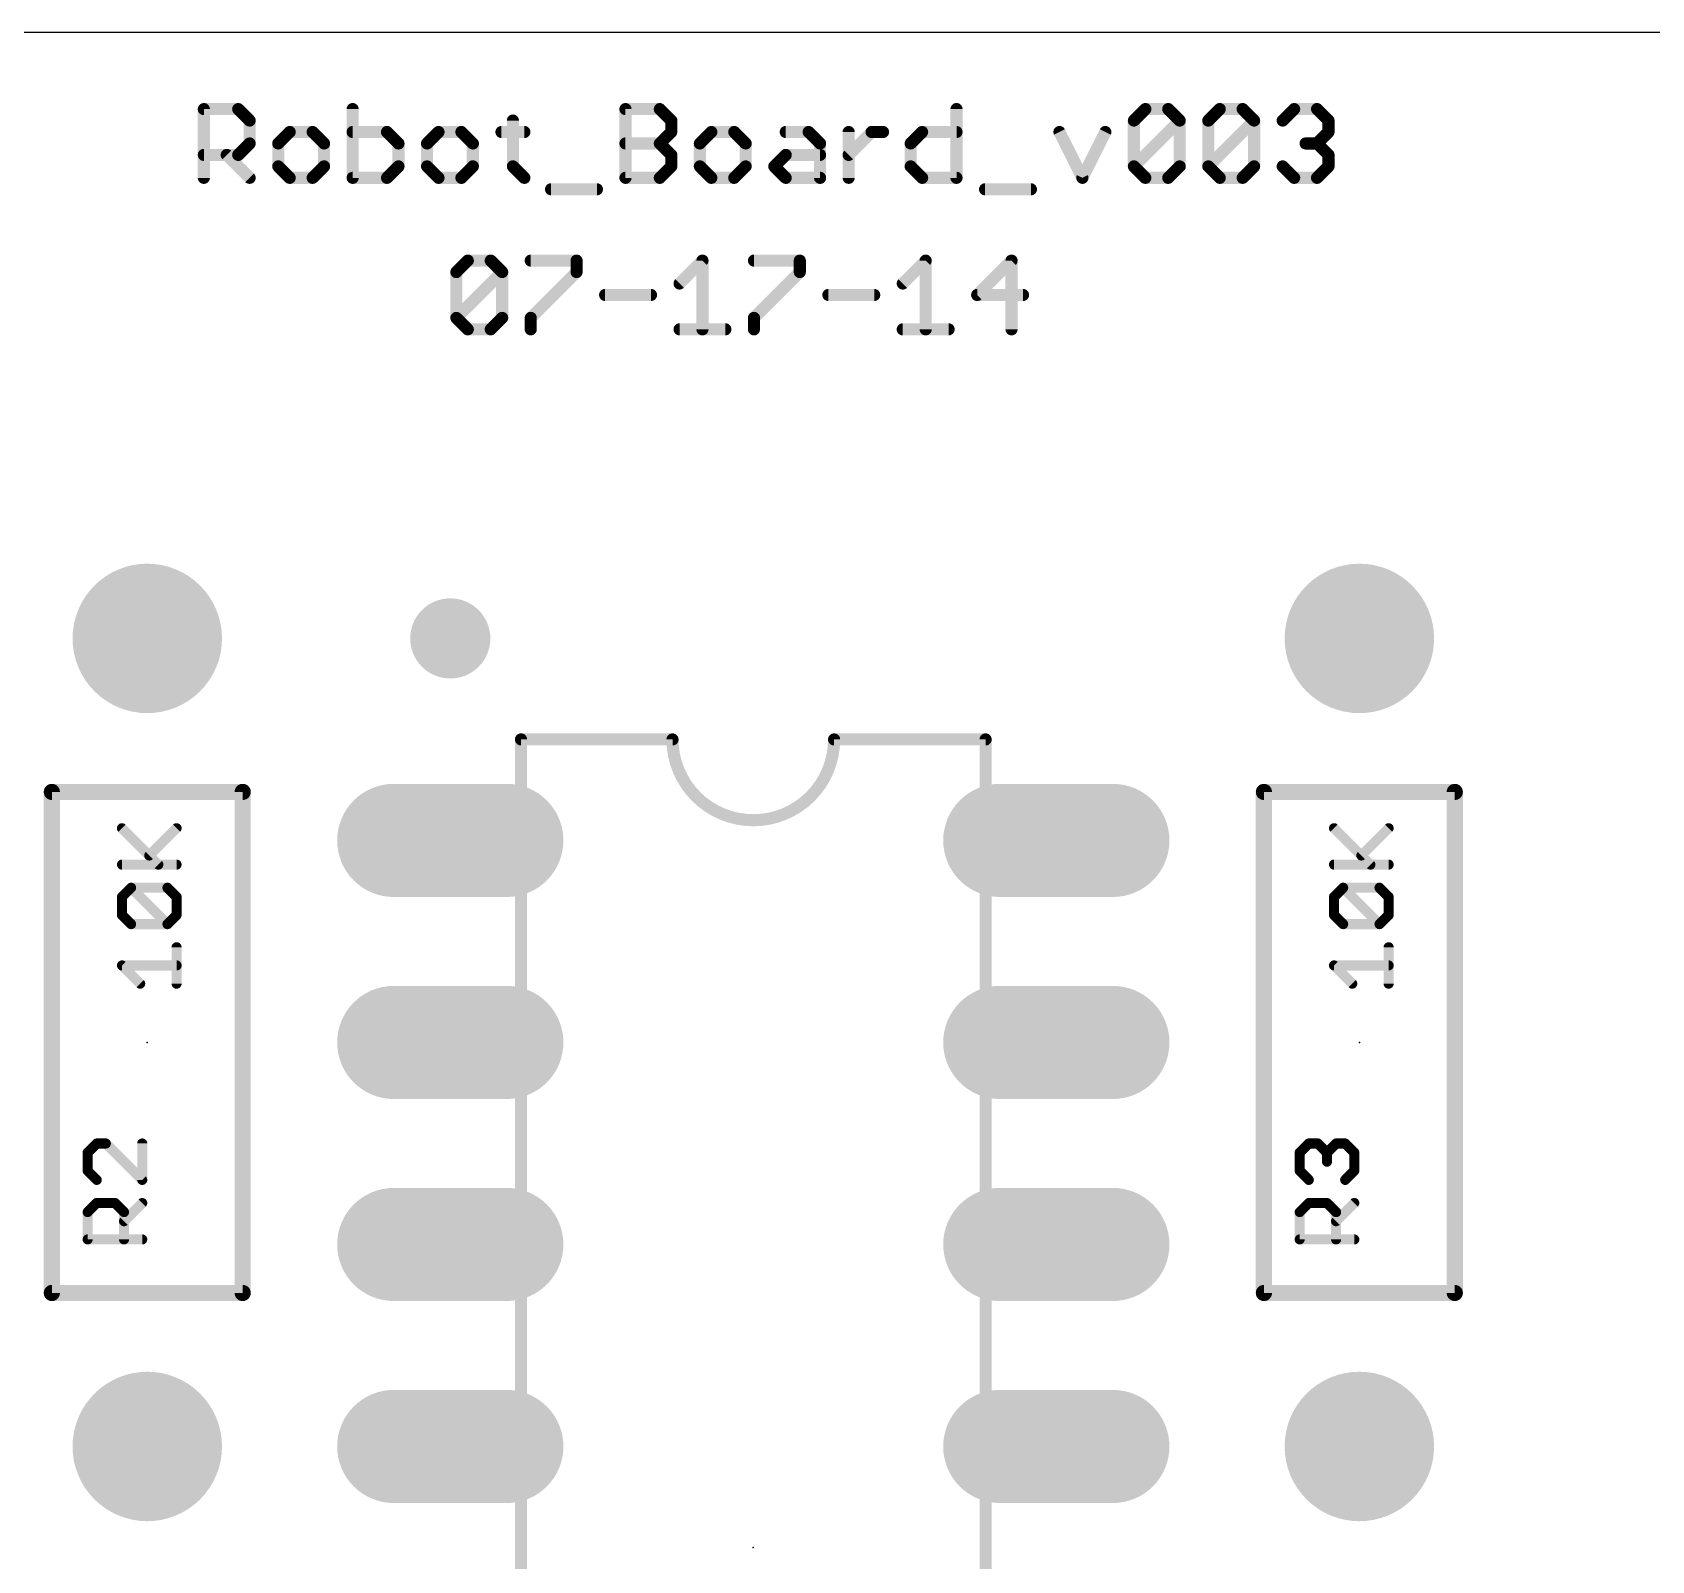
# Model space of a CAD drawing. Extents: x 0 to 3.5, y 0 to 1.5.
# Drawn here: x 1.868 to 2.67, y 0.744 to 1.5 of the extents above; entities that cross this region are included whole.
import ezdxf

# ---------------------------------------------------------------- set-up
doc = ezdxf.new("R2010")
doc.units = 0
for name, color, linetype in [('17', 82, 'CONTINUOUS'), ('18', 82, 'CONTINUOUS'), ('20', 7, 'CONTINUOUS'), ('21', 253, 'CONTINUOUS'), ('23', 7, 'CONTINUOUS'), ('25', 253, 'CONTINUOUS')]:
    doc.layers.add(name, color=color, linetype=linetype)

# ---------------------------------------------------------------- blocks, each defined once
blk = doc.blocks.new('ROUNDP')
at = {"const_width": 0.5}
blk.add_lwpolyline([(0, -0.25, 1), (0, 0.25, 1), (0, -0.25)], format="xyb", dxfattribs=at)
blk = doc.blocks.new('LONGP100')
at = {"const_width": 1}
blk.add_lwpolyline([(-0.5, 0), (0.5, 0)], dxfattribs=at)
at = {"const_width": 0.5}
for points in [[(-0.5, 0.25, 1), (-0.5, -0.25)], [(0.5, -0.25, 1), (0.5, 0.25)]]:
    blk.add_lwpolyline(points, format="xyb", dxfattribs=at)
blk = doc.blocks.new('ROUNDV')
at = {"const_width": 0.5}
blk.add_lwpolyline([(0, -0.25, 1), (0, 0.25, 1), (0, -0.25)], format="xyb", dxfattribs=at)

msp = doc.modelspace()

# ---------------------------------------------------------------- linework, layer by layer
at = {"layer": '20'}
msp.add_line((3.4, 1.5), (0.1, 1.5), dxfattribs=at)
at = {"layer": '21'}
for points, const_width in [([(1.953, 1.428), (1.953, 1.462029)], 0.006), ([(1.953, 1.462029), (1.970015, 1.462029)], 0.006), ([(1.970015, 1.462029), (1.975686, 1.456358)], 0.006), ([(1.975686, 1.456358), (1.975686, 1.445015)], 0.006), ([(2.026663, 1.462029), (2.026663, 1.428)], 0.006), ([(2.105997, 1.456358), (2.105997, 1.433672)], 0.006), ([(2.161711, 1.428), (2.161711, 1.462029)], 0.006), ([(2.161711, 1.462029), (2.178726, 1.462029)], 0.006), ([(2.178726, 1.462029), (2.184398, 1.456358)], 0.006), ([(2.184398, 1.456358), (2.184398, 1.450686)], 0.006), ([(2.325585, 1.462029), (2.325585, 1.428)], 0.006), ([(2.413393, 1.456358), (2.419064, 1.462029)], 0.006), ([(2.413393, 1.433672), (2.413393, 1.456358)], 0.006), ([(2.413393, 1.433672), (2.436079, 1.456358)], 0.006), ([(2.419064, 1.462029), (2.430407, 1.462029)], 0.006), ([(2.430407, 1.462029), (2.436079, 1.456358)], 0.006), ([(2.436079, 1.456358), (2.436079, 1.433672)], 0.006), ([(2.450224, 1.456358), (2.455896, 1.462029)], 0.006), ([(2.450224, 1.433672), (2.450224, 1.456358)], 0.006), ([(2.450224, 1.433672), (2.47291, 1.456358)], 0.006), ([(2.455896, 1.462029), (2.467239, 1.462029)], 0.006), ([(2.467239, 1.462029), (2.47291, 1.456358)], 0.006), ([(2.47291, 1.456358), (2.47291, 1.433672)], 0.006), ([(2.487056, 1.456358), (2.492727, 1.462029)], 0.006), ([(2.492727, 1.462029), (2.50407, 1.462029)], 0.006), ([(2.50407, 1.462029), (2.509742, 1.456358)], 0.006), ([(2.509742, 1.456358), (2.509742, 1.450686)], 0.006), ([(1.995503, 1.450686), (1.989831, 1.445015)], 0.006), ([(2.006846, 1.450686), (1.995503, 1.450686)], 0.006), ([(2.012517, 1.445015), (2.006846, 1.450686)], 0.006), ([(2.043677, 1.450686), (2.026663, 1.450686)], 0.006), ([(2.049349, 1.445015), (2.043677, 1.450686)], 0.006), ([(2.069166, 1.450686), (2.063494, 1.445015)], 0.006), ([(2.080509, 1.450686), (2.069166, 1.450686)], 0.006), ([(2.08618, 1.445015), (2.080509, 1.450686)], 0.006), ([(2.100326, 1.450686), (2.111669, 1.450686)], 0.006), ([(2.184398, 1.450686), (2.178726, 1.445015)], 0.006), ([(2.204214, 1.450686), (2.198543, 1.445015)], 0.006), ([(2.215557, 1.450686), (2.204214, 1.450686)], 0.006), ([(2.221229, 1.445015), (2.215557, 1.450686)], 0.006), ([(2.241046, 1.450686), (2.252389, 1.450686)], 0.006), ([(2.252389, 1.450686), (2.25806, 1.445015)], 0.006), ([(2.272206, 1.428), (2.272206, 1.450686)], 0.006), ([(2.272206, 1.439343), (2.283549, 1.450686)], 0.006), ([(2.283549, 1.450686), (2.28922, 1.450686)], 0.006), ([(2.302899, 1.445015), (2.30857, 1.450686)], 0.006), ([(2.30857, 1.450686), (2.325585, 1.450686)], 0.006), ([(2.376562, 1.450686), (2.387905, 1.428)], 0.006), ([(2.387905, 1.428), (2.399248, 1.450686)], 0.006), ([(2.509742, 1.450686), (2.50407, 1.445015)], 0.006), ([(1.975686, 1.445015), (1.970015, 1.439343)], 0.006), ([(1.989831, 1.445015), (1.989831, 1.433672)], 0.006), ([(2.012517, 1.433672), (2.012517, 1.445015)], 0.006), ([(2.049349, 1.433672), (2.049349, 1.445015)], 0.006), ([(2.063494, 1.445015), (2.063494, 1.433672)], 0.006), ([(2.08618, 1.433672), (2.08618, 1.445015)], 0.006), ([(2.161711, 1.445015), (2.178726, 1.445015)], 0.006), ([(2.178726, 1.445015), (2.184398, 1.439343)], 0.006), ([(2.198543, 1.445015), (2.198543, 1.433672)], 0.006), ([(2.221229, 1.433672), (2.221229, 1.445015)], 0.006), ([(2.25806, 1.445015), (2.25806, 1.428)], 0.006), ([(2.302899, 1.433672), (2.302899, 1.445015)], 0.006), ([(2.50407, 1.445015), (2.498399, 1.445015)], 0.006), ([(2.50407, 1.445015), (2.509742, 1.439343)], 0.006), ([(1.970015, 1.439343), (1.953, 1.439343)], 0.006), ([(1.964343, 1.439343), (1.975686, 1.428)], 0.006), ([(1.989831, 1.433672), (1.995503, 1.428)], 0.006), ([(2.006846, 1.428), (2.012517, 1.433672)], 0.006), ([(2.043677, 1.428), (2.049349, 1.433672)], 0.006), ([(2.063494, 1.433672), (2.069166, 1.428)], 0.006), ([(2.080509, 1.428), (2.08618, 1.433672)], 0.006), ([(2.105997, 1.433672), (2.111669, 1.428)], 0.006), ([(2.184398, 1.433672), (2.178726, 1.428)], 0.006), ([(2.184398, 1.439343), (2.184398, 1.433672)], 0.006), ([(2.198543, 1.433672), (2.204214, 1.428)], 0.006), ([(2.215557, 1.428), (2.221229, 1.433672)], 0.006), ([(2.235374, 1.433672), (2.241046, 1.439343)], 0.006), ([(2.241046, 1.428), (2.235374, 1.433672)], 0.006), ([(2.241046, 1.439343), (2.25806, 1.439343)], 0.006), ([(2.30857, 1.428), (2.302899, 1.433672)], 0.006), ([(2.419064, 1.428), (2.413393, 1.433672)], 0.006), ([(2.436079, 1.433672), (2.430407, 1.428)], 0.006), ([(2.455896, 1.428), (2.450224, 1.433672)], 0.006), ([(2.47291, 1.433672), (2.467239, 1.428)], 0.006), ([(2.492727, 1.428), (2.487056, 1.433672)], 0.006), ([(2.509742, 1.433672), (2.50407, 1.428)], 0.006), ([(2.509742, 1.439343), (2.509742, 1.433672)], 0.006), ([(1.995503, 1.428), (2.006846, 1.428)], 0.006), ([(2.026663, 1.428), (2.043677, 1.428)], 0.006), ([(2.069166, 1.428), (2.080509, 1.428)], 0.006), ([(2.178726, 1.428), (2.161711, 1.428)], 0.006), ([(2.204214, 1.428), (2.215557, 1.428)], 0.006), ([(2.25806, 1.428), (2.241046, 1.428)], 0.006), ([(2.325585, 1.428), (2.30857, 1.428)], 0.006), ([(2.430407, 1.428), (2.419064, 1.428)], 0.006), ([(2.467239, 1.428), (2.455896, 1.428)], 0.006), ([(2.50407, 1.428), (2.492727, 1.428)], 0.006), ([(2.12488, 1.422328), (2.147566, 1.422328)], 0.006), ([(2.33973, 1.422328), (2.362416, 1.422328)], 0.006), ([(2.078, 1.381358), (2.083672, 1.387029)], 0.006), ([(2.083672, 1.387029), (2.095015, 1.387029)], 0.006), ([(2.095015, 1.387029), (2.100686, 1.381358)], 0.006), ([(2.114831, 1.387029), (2.137517, 1.387029)], 0.006), ([(2.137517, 1.387029), (2.137517, 1.381358)], 0.006), ([(2.188494, 1.375686), (2.199837, 1.387029)], 0.006), ([(2.199837, 1.387029), (2.199837, 1.353)], 0.006), ([(2.225326, 1.387029), (2.248012, 1.387029)], 0.006), ([(2.248012, 1.387029), (2.248012, 1.381358)], 0.006), ([(2.298989, 1.375686), (2.310332, 1.387029)], 0.006), ([(2.310332, 1.387029), (2.310332, 1.353)], 0.006), ([(2.352835, 1.387029), (2.33582, 1.370015)], 0.006), ([(2.352835, 1.353), (2.352835, 1.387029)], 0.006), ([(2.078, 1.358672), (2.078, 1.381358)], 0.006), ([(2.078, 1.358672), (2.100686, 1.381358)], 0.006), ([(2.100686, 1.381358), (2.100686, 1.358672)], 0.006), ([(2.137517, 1.381358), (2.114831, 1.358672)], 0.006), ([(2.248012, 1.381358), (2.225326, 1.358672)], 0.006), ([(2.151663, 1.370015), (2.174349, 1.370015)], 0.006), ([(2.262157, 1.370015), (2.284843, 1.370015)], 0.006), ([(2.33582, 1.370015), (2.358506, 1.370015)], 0.006), ([(2.083672, 1.353), (2.078, 1.358672)], 0.006), ([(2.095015, 1.353), (2.083672, 1.353)], 0.006), ([(2.100686, 1.358672), (2.095015, 1.353)], 0.006), ([(2.114831, 1.358672), (2.114831, 1.353)], 0.006), ([(2.188494, 1.353), (2.21118, 1.353)], 0.006), ([(2.225326, 1.358672), (2.225326, 1.353)], 0.006), ([(2.298989, 1.353), (2.321675, 1.353)], 0.006), ([(2.11, 1.15), (2.11, 0.35)], 0.006), ([(2.11, 1.15), (2.185, 1.15)], 0.006), ([(2.34, 1.15), (2.265, 1.15)], 0.006), ([(2.34, 0.35), (2.34, 1.15)], 0.006), ([(1.877756, 0.875984), (1.877756, 1.124016)], 0.008), ([(1.877756, 1.124016), (1.972244, 1.124016)], 0.008), ([(1.972244, 1.124016), (1.972244, 0.875984)], 0.008), ([(2.477756, 0.875984), (2.477756, 1.124016)], 0.008), ([(2.477756, 1.124016), (2.572244, 1.124016)], 0.008), ([(2.572244, 1.124016), (2.572244, 0.875984)], 0.008), ([(1.930492, 1.088035), (1.912477, 1.10605)], 0.005), ([(1.925989, 1.092539), (1.9395, 1.10605)], 0.005), ([(2.530492, 1.088035), (2.512477, 1.10605)], 0.005), ([(2.525989, 1.092539), (2.5395, 1.10605)], 0.005), ([(1.912477, 1.088035), (1.9395, 1.088035)], 0.005), ([(2.512477, 1.088035), (2.5395, 1.088035)], 0.005), ([(1.912477, 1.072081), (1.916981, 1.076585)], 0.005), ([(1.912477, 1.063073), (1.912477, 1.072081)], 0.005), ([(1.916981, 1.076585), (1.934996, 1.076585)], 0.005), ([(1.934996, 1.05857), (1.916981, 1.076585)], 0.005), ([(1.934996, 1.076585), (1.9395, 1.072081)], 0.005), ([(1.9395, 1.072081), (1.9395, 1.063073)], 0.005), ([(2.512477, 1.072081), (2.516981, 1.076585)], 0.005), ([(2.512477, 1.063073), (2.512477, 1.072081)], 0.005), ([(2.516981, 1.076585), (2.534996, 1.076585)], 0.005), ([(2.534996, 1.05857), (2.516981, 1.076585)], 0.005), ([(2.534996, 1.076585), (2.5395, 1.072081)], 0.005), ([(2.5395, 1.072081), (2.5395, 1.063073)], 0.005), ([(1.916981, 1.05857), (1.912477, 1.063073)], 0.005), ([(1.934996, 1.05857), (1.916981, 1.05857)], 0.005), ([(1.9395, 1.063073), (1.934996, 1.05857)], 0.005), ([(2.516981, 1.05857), (2.512477, 1.063073)], 0.005), ([(2.534996, 1.05857), (2.516981, 1.05857)], 0.005), ([(2.5395, 1.063073), (2.534996, 1.05857)], 0.005), ([(1.9395, 1.029104), (1.9395, 1.04712)], 0.005), ([(2.5395, 1.029104), (2.5395, 1.04712)], 0.005), ([(1.921485, 1.029104), (1.912477, 1.038112)], 0.005), ([(1.912477, 1.038112), (1.9395, 1.038112)], 0.005), ([(2.521485, 1.029104), (2.512477, 1.038112)], 0.005), ([(2.512477, 1.038112), (2.5395, 1.038112)], 0.005), ([(1.972244, 0.875984), (1.877756, 0.875984)], 0.008), ([(2.572244, 0.875984), (2.477756, 0.875984)], 0.008)]:
    msp.add_lwpolyline(points, dxfattribs=dict(at, const_width=const_width))
for points, const_width in [([(1.9545, 1.462029, 1), (1.9515, 1.462029)], 0.003), ([(1.953, 1.463529, 1), (1.953, 1.460529)], 0.003), ([(1.971075, 1.46309, 1), (1.968954, 1.460968)], 0.003), ([(1.970015, 1.460529, 1), (1.970015, 1.463529)], 0.003), ([(1.977186, 1.456358, 1), (1.974186, 1.456358)], 0.003), ([(1.974625, 1.455297, 1), (1.976747, 1.457418)], 0.003), ([(2.028163, 1.462029, 1), (2.025163, 1.462029)], 0.003), ([(2.107497, 1.456358, 1), (2.104497, 1.456358)], 0.003), ([(2.163211, 1.462029, 1), (2.160211, 1.462029)], 0.003), ([(2.161711, 1.463529, 1), (2.161711, 1.460529)], 0.003), ([(2.179787, 1.46309, 1), (2.177665, 1.460968)], 0.003), ([(2.178726, 1.460529, 1), (2.178726, 1.463529)], 0.003), ([(2.185898, 1.456358, 1), (2.182898, 1.456358)], 0.003), ([(2.183337, 1.455297, 1), (2.185458, 1.457418)], 0.003), ([(2.327085, 1.462029, 1), (2.324085, 1.462029)], 0.003), ([(2.414893, 1.456358, 1), (2.411893, 1.456358)], 0.003), ([(2.412332, 1.457418, 1), (2.414454, 1.455297)], 0.003), ([(2.419064, 1.463529, 1), (2.419064, 1.460529)], 0.003), ([(2.420125, 1.460968, 1), (2.418004, 1.46309)], 0.003), ([(2.431468, 1.46309, 1), (2.429347, 1.460968)], 0.003), ([(2.430407, 1.460529, 1), (2.430407, 1.463529)], 0.003), ([(2.437579, 1.456358, 1), (2.434579, 1.456358)], 0.003), ([(2.43714, 1.455297, 1), (2.435018, 1.457418)], 0.003), ([(2.435018, 1.455297, 1), (2.43714, 1.457418)], 0.003), ([(2.451724, 1.456358, 1), (2.448724, 1.456358)], 0.003), ([(2.449164, 1.457418, 1), (2.451285, 1.455297)], 0.003), ([(2.455896, 1.463529, 1), (2.455896, 1.460529)], 0.003), ([(2.456957, 1.460968, 1), (2.454835, 1.46309)], 0.003), ([(2.4683, 1.46309, 1), (2.466178, 1.460968)], 0.003), ([(2.467239, 1.460529, 1), (2.467239, 1.463529)], 0.003), ([(2.47441, 1.456358, 1), (2.47141, 1.456358)], 0.003), ([(2.473971, 1.455297, 1), (2.47185, 1.457418)], 0.003), ([(2.47185, 1.455297, 1), (2.473971, 1.457418)], 0.003), ([(2.485995, 1.457418, 1), (2.488117, 1.455297)], 0.003), ([(2.492727, 1.463529, 1), (2.492727, 1.460529)], 0.003), ([(2.493788, 1.460968, 1), (2.491667, 1.46309)], 0.003), ([(2.505131, 1.46309, 1), (2.50301, 1.460968)], 0.003), ([(2.50407, 1.460529, 1), (2.50407, 1.463529)], 0.003), ([(2.511242, 1.456358, 1), (2.508242, 1.456358)], 0.003), ([(2.508681, 1.455297, 1), (2.510803, 1.457418)], 0.003), ([(1.995503, 1.452186, 1), (1.995503, 1.449186)], 0.003), ([(1.996564, 1.449625, 1), (1.994442, 1.451747)], 0.003), ([(2.007907, 1.451747, 1), (2.005785, 1.449625)], 0.003), ([(2.006846, 1.449186, 1), (2.006846, 1.452186)], 0.003), ([(2.026663, 1.452186, 1), (2.026663, 1.449186)], 0.003), ([(2.044738, 1.451747, 1), (2.042617, 1.449625)], 0.003), ([(2.043677, 1.449186, 1), (2.043677, 1.452186)], 0.003), ([(2.069166, 1.452186, 1), (2.069166, 1.449186)], 0.003), ([(2.070227, 1.449625, 1), (2.068105, 1.451747)], 0.003), ([(2.08157, 1.451747, 1), (2.079448, 1.449625)], 0.003), ([(2.080509, 1.449186, 1), (2.080509, 1.452186)], 0.003), ([(2.100326, 1.452186, 1), (2.100326, 1.449186)], 0.003), ([(2.111669, 1.449186, 1), (2.111669, 1.452186)], 0.003), ([(2.182898, 1.450686, 1), (2.185898, 1.450686)], 0.003), ([(2.185458, 1.449625, 1), (2.183337, 1.451747)], 0.003), ([(2.204214, 1.452186, 1), (2.204214, 1.449186)], 0.003), ([(2.205275, 1.449625, 1), (2.203154, 1.451747)], 0.003), ([(2.216618, 1.451747, 1), (2.214497, 1.449625)], 0.003), ([(2.215557, 1.449186, 1), (2.215557, 1.452186)], 0.003), ([(2.241046, 1.452186, 1), (2.241046, 1.449186)], 0.003), ([(2.25345, 1.451747, 1), (2.251328, 1.449625)], 0.003), ([(2.252389, 1.449186, 1), (2.252389, 1.452186)], 0.003), ([(2.273706, 1.450686, 1), (2.270706, 1.450686)], 0.003), ([(2.283549, 1.452186, 1), (2.283549, 1.449186)], 0.003), ([(2.28461, 1.449625, 1), (2.282488, 1.451747)], 0.003), ([(2.28922, 1.449186, 1), (2.28922, 1.452186)], 0.003), ([(2.30857, 1.452186, 1), (2.30857, 1.449186)], 0.003), ([(2.309631, 1.449625, 1), (2.307509, 1.451747)], 0.003), ([(2.325585, 1.449186, 1), (2.325585, 1.452186)], 0.003), ([(2.377903, 1.451357, 1), (2.37522, 1.450015)], 0.003), ([(2.400589, 1.450015, 1), (2.397906, 1.451357)], 0.003), ([(2.508242, 1.450686, 1), (2.511242, 1.450686)], 0.003), ([(2.510803, 1.449625, 1), (2.508681, 1.451747)], 0.003), ([(1.974186, 1.445015, 1), (1.977186, 1.445015)], 0.003), ([(1.976747, 1.443954, 1), (1.974625, 1.446075)], 0.003), ([(1.991331, 1.445015, 1), (1.988331, 1.445015)], 0.003), ([(1.988771, 1.446075, 1), (1.990892, 1.443954)], 0.003), ([(2.014017, 1.445015, 1), (2.011017, 1.445015)], 0.003), ([(2.011457, 1.443954, 1), (2.013578, 1.446075)], 0.003), ([(2.050849, 1.445015, 1), (2.047849, 1.445015)], 0.003), ([(2.048288, 1.443954, 1), (2.05041, 1.446075)], 0.003), ([(2.064994, 1.445015, 1), (2.061994, 1.445015)], 0.003), ([(2.062434, 1.446075, 1), (2.064555, 1.443954)], 0.003), ([(2.08768, 1.445015, 1), (2.08468, 1.445015)], 0.003), ([(2.08512, 1.443954, 1), (2.087241, 1.446075)], 0.003), ([(2.161711, 1.446515, 1), (2.161711, 1.443515)], 0.003), ([(2.179787, 1.446075, 1), (2.177665, 1.443954)], 0.003), ([(2.177665, 1.446075, 1), (2.179787, 1.443954)], 0.003), ([(2.178726, 1.443515, 1), (2.178726, 1.446515)], 0.003), ([(2.200043, 1.445015, 1), (2.197043, 1.445015)], 0.003), ([(2.197482, 1.446075, 1), (2.199604, 1.443954)], 0.003), ([(2.222729, 1.445015, 1), (2.219729, 1.445015)], 0.003), ([(2.220168, 1.443954, 1), (2.22229, 1.446075)], 0.003), ([(2.25956, 1.445015, 1), (2.25656, 1.445015)], 0.003), ([(2.257, 1.443954, 1), (2.259121, 1.446075)], 0.003), ([(2.304399, 1.445015, 1), (2.301399, 1.445015)], 0.003), ([(2.301838, 1.446075, 1), (2.303959, 1.443954)], 0.003), ([(2.498399, 1.446515, 1), (2.498399, 1.443515)], 0.003), ([(2.505131, 1.446075, 1), (2.50301, 1.443954)], 0.003), ([(2.50301, 1.446075, 1), (2.505131, 1.443954)], 0.003), ([(2.50407, 1.443515, 1), (2.50407, 1.446515)], 0.003), ([(1.953, 1.440843, 1), (1.953, 1.437843)], 0.003), ([(1.965404, 1.440404, 1), (1.963282, 1.438282)], 0.003), ([(1.968954, 1.440404, 1), (1.971075, 1.438282)], 0.003), ([(1.970015, 1.437843, 1), (1.970015, 1.440843)], 0.003), ([(1.988331, 1.433672, 1), (1.991331, 1.433672)], 0.003), ([(1.990892, 1.434732, 1), (1.988771, 1.432611)], 0.003), ([(2.011017, 1.433672, 1), (2.014017, 1.433672)], 0.003), ([(2.013578, 1.432611, 1), (2.011457, 1.434732)], 0.003), ([(2.047849, 1.433672, 1), (2.050849, 1.433672)], 0.003), ([(2.05041, 1.432611, 1), (2.048288, 1.434732)], 0.003), ([(2.061994, 1.433672, 1), (2.064994, 1.433672)], 0.003), ([(2.064555, 1.434732, 1), (2.062434, 1.432611)], 0.003), ([(2.08468, 1.433672, 1), (2.08768, 1.433672)], 0.003), ([(2.087241, 1.432611, 1), (2.08512, 1.434732)], 0.003), ([(2.104497, 1.433672, 1), (2.107497, 1.433672)], 0.003), ([(2.107058, 1.434732, 1), (2.104937, 1.432611)], 0.003), ([(2.185898, 1.439343, 1), (2.182898, 1.439343)], 0.003), ([(2.182898, 1.433672, 1), (2.185898, 1.433672)], 0.003), ([(2.183337, 1.438282, 1), (2.185458, 1.440404)], 0.003), ([(2.185458, 1.432611, 1), (2.183337, 1.434732)], 0.003), ([(2.199604, 1.434732, 1), (2.197482, 1.432611)], 0.003), ([(2.197043, 1.433672, 1), (2.200043, 1.433672)], 0.003), ([(2.219729, 1.433672, 1), (2.222729, 1.433672)], 0.003), ([(2.22229, 1.432611, 1), (2.220168, 1.434732)], 0.003), ([(2.236435, 1.434732, 1), (2.234314, 1.432611)], 0.003), ([(2.234314, 1.434732, 1), (2.236435, 1.432611)], 0.003), ([(2.241046, 1.440843, 1), (2.241046, 1.437843)], 0.003), ([(2.242107, 1.438282, 1), (2.239985, 1.440404)], 0.003), ([(2.25806, 1.437843, 1), (2.25806, 1.440843)], 0.003), ([(2.271145, 1.440404, 1), (2.273266, 1.438282)], 0.003), ([(2.303959, 1.434732, 1), (2.301838, 1.432611)], 0.003), ([(2.301399, 1.433672, 1), (2.304399, 1.433672)], 0.003), ([(2.414454, 1.434732, 1), (2.412332, 1.432611)], 0.003), ([(2.412332, 1.434732, 1), (2.414454, 1.432611)], 0.003), ([(2.411893, 1.433672, 1), (2.414893, 1.433672)], 0.003), ([(2.434579, 1.433672, 1), (2.437579, 1.433672)], 0.003), ([(2.43714, 1.432611, 1), (2.435018, 1.434732)], 0.003), ([(2.448724, 1.433672, 1), (2.451724, 1.433672)], 0.003), ([(2.451285, 1.434732, 1), (2.449164, 1.432611)], 0.003), ([(2.449164, 1.434732, 1), (2.451285, 1.432611)], 0.003), ([(2.47141, 1.433672, 1), (2.47441, 1.433672)], 0.003), ([(2.473971, 1.432611, 1), (2.47185, 1.434732)], 0.003), ([(2.488117, 1.434732, 1), (2.485995, 1.432611)], 0.003), ([(2.511242, 1.439343, 1), (2.508242, 1.439343)], 0.003), ([(2.508242, 1.433672, 1), (2.511242, 1.433672)], 0.003), ([(2.508681, 1.438282, 1), (2.510803, 1.440404)], 0.003), ([(2.510803, 1.432611, 1), (2.508681, 1.434732)], 0.003), ([(1.9515, 1.428, 1), (1.9545, 1.428)], 0.003), ([(1.974625, 1.426939, 1), (1.976747, 1.429061)], 0.003), ([(1.995503, 1.4295, 1), (1.995503, 1.4265)], 0.003), ([(1.994442, 1.426939, 1), (1.996564, 1.429061)], 0.003), ([(2.005785, 1.429061, 1), (2.007907, 1.426939)], 0.003), ([(2.006846, 1.4265, 1), (2.006846, 1.4295)], 0.003), ([(2.026663, 1.4295, 1), (2.026663, 1.4265)], 0.003), ([(2.025163, 1.428, 1), (2.028163, 1.428)], 0.003), ([(2.042617, 1.429061, 1), (2.044738, 1.426939)], 0.003), ([(2.043677, 1.4265, 1), (2.043677, 1.4295)], 0.003), ([(2.069166, 1.4295, 1), (2.069166, 1.4265)], 0.003), ([(2.068105, 1.426939, 1), (2.070227, 1.429061)], 0.003), ([(2.079448, 1.429061, 1), (2.08157, 1.426939)], 0.003), ([(2.080509, 1.4265, 1), (2.080509, 1.4295)], 0.003), ([(2.110608, 1.426939, 1), (2.112729, 1.429061)], 0.003), ([(2.161711, 1.4295, 1), (2.161711, 1.4265)], 0.003), ([(2.160211, 1.428, 1), (2.163211, 1.428)], 0.003), ([(2.177665, 1.429061, 1), (2.179787, 1.426939)], 0.003), ([(2.178726, 1.4265, 1), (2.178726, 1.4295)], 0.003), ([(2.204214, 1.4295, 1), (2.204214, 1.4265)], 0.003), ([(2.203154, 1.426939, 1), (2.205275, 1.429061)], 0.003), ([(2.214497, 1.429061, 1), (2.216618, 1.426939)], 0.003), ([(2.215557, 1.4265, 1), (2.215557, 1.4295)], 0.003), ([(2.241046, 1.4295, 1), (2.241046, 1.4265)], 0.003), ([(2.239985, 1.426939, 1), (2.242107, 1.429061)], 0.003), ([(2.25656, 1.428, 1), (2.25956, 1.428)], 0.003), ([(2.25806, 1.4265, 1), (2.25806, 1.4295)], 0.003), ([(2.270706, 1.428, 1), (2.273706, 1.428)], 0.003), ([(2.30857, 1.4295, 1), (2.30857, 1.4265)], 0.003), ([(2.307509, 1.426939, 1), (2.309631, 1.429061)], 0.003), ([(2.324085, 1.428, 1), (2.327085, 1.428)], 0.003), ([(2.325585, 1.4265, 1), (2.325585, 1.4295)], 0.003), ([(2.386563, 1.428671, 1), (2.389246, 1.427329)], 0.003), ([(2.386563, 1.427329, 1), (2.389246, 1.428671)], 0.003), ([(2.419064, 1.4295, 1), (2.419064, 1.4265)], 0.003), ([(2.418004, 1.426939, 1), (2.420125, 1.429061)], 0.003), ([(2.429347, 1.429061, 1), (2.431468, 1.426939)], 0.003), ([(2.430407, 1.4265, 1), (2.430407, 1.4295)], 0.003), ([(2.455896, 1.4295, 1), (2.455896, 1.4265)], 0.003), ([(2.454835, 1.426939, 1), (2.456957, 1.429061)], 0.003), ([(2.466178, 1.429061, 1), (2.4683, 1.426939)], 0.003), ([(2.467239, 1.4265, 1), (2.467239, 1.4295)], 0.003), ([(2.492727, 1.4295, 1), (2.492727, 1.4265)], 0.003), ([(2.491667, 1.426939, 1), (2.493788, 1.429061)], 0.003), ([(2.50301, 1.429061, 1), (2.505131, 1.426939)], 0.003), ([(2.50407, 1.4265, 1), (2.50407, 1.4295)], 0.003), ([(2.12488, 1.423828, 1), (2.12488, 1.420828)], 0.003), ([(2.147566, 1.420828, 1), (2.147566, 1.423828)], 0.003), ([(2.33973, 1.423828, 1), (2.33973, 1.420828)], 0.003), ([(2.362416, 1.420828, 1), (2.362416, 1.423828)], 0.003), ([(2.083672, 1.388529, 1), (2.083672, 1.385529)], 0.003), ([(2.084732, 1.385968, 1), (2.082611, 1.38809)], 0.003), ([(2.096075, 1.38809, 1), (2.093954, 1.385968)], 0.003), ([(2.095015, 1.385529, 1), (2.095015, 1.388529)], 0.003), ([(2.114831, 1.388529, 1), (2.114831, 1.385529)], 0.003), ([(2.139017, 1.387029, 1), (2.136017, 1.387029)], 0.003), ([(2.137517, 1.385529, 1), (2.137517, 1.388529)], 0.003), ([(2.201337, 1.387029, 1), (2.198337, 1.387029)], 0.003), ([(2.200898, 1.385968, 1), (2.198777, 1.38809)], 0.003), ([(2.225326, 1.388529, 1), (2.225326, 1.385529)], 0.003), ([(2.249512, 1.387029, 1), (2.246512, 1.387029)], 0.003), ([(2.248012, 1.385529, 1), (2.248012, 1.388529)], 0.003), ([(2.311832, 1.387029, 1), (2.308832, 1.387029)], 0.003), ([(2.311392, 1.385968, 1), (2.309271, 1.38809)], 0.003), ([(2.354335, 1.387029, 1), (2.351335, 1.387029)], 0.003), ([(2.353895, 1.385968, 1), (2.351774, 1.38809)], 0.003), ([(2.0795, 1.381358, 1), (2.0765, 1.381358)], 0.003), ([(2.076939, 1.382418, 1), (2.079061, 1.380297)], 0.003), ([(2.102186, 1.381358, 1), (2.099186, 1.381358)], 0.003), ([(2.101747, 1.380297, 1), (2.099625, 1.382418)], 0.003), ([(2.099625, 1.380297, 1), (2.101747, 1.382418)], 0.003), ([(2.136017, 1.381358, 1), (2.139017, 1.381358)], 0.003), ([(2.138578, 1.380297, 1), (2.136457, 1.382418)], 0.003), ([(2.246512, 1.381358, 1), (2.249512, 1.381358)], 0.003), ([(2.249072, 1.380297, 1), (2.246951, 1.382418)], 0.003), ([(2.151663, 1.371515, 1), (2.151663, 1.368515)], 0.003), ([(2.174349, 1.368515, 1), (2.174349, 1.371515)], 0.003), ([(2.187434, 1.376747, 1), (2.189555, 1.374625)], 0.003), ([(2.262157, 1.371515, 1), (2.262157, 1.368515)], 0.003), ([(2.284843, 1.368515, 1), (2.284843, 1.371515)], 0.003), ([(2.297928, 1.376747, 1), (2.300049, 1.374625)], 0.003), ([(2.33582, 1.371515, 1), (2.33582, 1.368515)], 0.003), ([(2.334759, 1.371075, 1), (2.336881, 1.368954)], 0.003), ([(2.358506, 1.368515, 1), (2.358506, 1.371515)], 0.003), ([(2.079061, 1.359732, 1), (2.076939, 1.357611)], 0.003), ([(2.076939, 1.359732, 1), (2.079061, 1.357611)], 0.003), ([(2.0765, 1.358672, 1), (2.0795, 1.358672)], 0.003), ([(2.083672, 1.3545, 1), (2.083672, 1.3515)], 0.003), ([(2.082611, 1.351939, 1), (2.084732, 1.354061)], 0.003), ([(2.093954, 1.354061, 1), (2.096075, 1.351939)], 0.003), ([(2.095015, 1.3515, 1), (2.095015, 1.3545)], 0.003), ([(2.099186, 1.358672, 1), (2.102186, 1.358672)], 0.003), ([(2.101747, 1.357611, 1), (2.099625, 1.359732)], 0.003), ([(2.116331, 1.358672, 1), (2.113331, 1.358672)], 0.003), ([(2.113771, 1.359732, 1), (2.115892, 1.357611)], 0.003), ([(2.188494, 1.3545, 1), (2.188494, 1.3515)], 0.003), ([(2.21118, 1.3515, 1), (2.21118, 1.3545)], 0.003), ([(2.226826, 1.358672, 1), (2.223826, 1.358672)], 0.003), ([(2.224265, 1.359732, 1), (2.226386, 1.357611)], 0.003), ([(2.298989, 1.3545, 1), (2.298989, 1.3515)], 0.003), ([(2.321675, 1.3515, 1), (2.321675, 1.3545)], 0.003), ([(2.113331, 1.353, 1), (2.116331, 1.353)], 0.003), ([(2.198337, 1.353, 1), (2.201337, 1.353)], 0.003), ([(2.223826, 1.353, 1), (2.226826, 1.353)], 0.003), ([(2.308832, 1.353, 1), (2.311832, 1.353)], 0.003), ([(2.351335, 1.353, 1), (2.354335, 1.353)], 0.003), ([(2.1115, 1.15, 1), (2.1085, 1.15)], 0.003), ([(2.11, 1.1515, 1), (2.11, 1.1485)], 0.003), ([(2.185, 1.15, 1), (2.265, 1.15)], 0.006), ([(2.1865, 1.15, 1), (2.1835, 1.15)], 0.003), ([(2.185, 1.1485, 1), (2.185, 1.1515)], 0.003), ([(2.265, 1.1515, 1), (2.265, 1.1485)], 0.003), ([(2.2665, 1.15, 1), (2.2635, 1.15)], 0.003), ([(2.3415, 1.15, 1), (2.3385, 1.15)], 0.003), ([(2.34, 1.1485, 1), (2.34, 1.1515)], 0.003), ([(1.879756, 1.124016, 1), (1.875756, 1.124016)], 0.004), ([(1.877756, 1.126016, 1), (1.877756, 1.122016)], 0.004), ([(1.974244, 1.124016, 1), (1.970244, 1.124016)], 0.004), ([(1.972244, 1.122016, 1), (1.972244, 1.126016)], 0.004), ([(2.479756, 1.124016, 1), (2.475756, 1.124016)], 0.004), ([(2.477756, 1.126016, 1), (2.477756, 1.122016)], 0.004), ([(2.574244, 1.124016, 1), (2.570244, 1.124016)], 0.004), ([(2.572244, 1.122016, 1), (2.572244, 1.126016)], 0.004), ([(1.913361, 1.106934, 1), (1.911593, 1.105166)], 0.0025), ([(1.940384, 1.105166, 1), (1.938616, 1.106934)], 0.0025), ([(2.513361, 1.106934, 1), (2.511593, 1.105166)], 0.0025), ([(2.540384, 1.105166, 1), (2.538616, 1.106934)], 0.0025), ([(1.912477, 1.089285, 1), (1.912477, 1.086785)], 0.0025), ([(1.925105, 1.093423, 1), (1.926872, 1.091655)], 0.0025), ([(1.929608, 1.087151, 1), (1.931376, 1.088919)], 0.0025), ([(1.9395, 1.086785, 1), (1.9395, 1.089285)], 0.0025), ([(2.512477, 1.089285, 1), (2.512477, 1.086785)], 0.0025), ([(2.525105, 1.093423, 1), (2.526872, 1.091655)], 0.0025), ([(2.529608, 1.087151, 1), (2.531376, 1.088919)], 0.0025), ([(2.5395, 1.086785, 1), (2.5395, 1.089285)], 0.0025), ([(1.913727, 1.072081, 1), (1.911227, 1.072081)], 0.0025), ([(1.911593, 1.072965, 1), (1.913361, 1.071197)], 0.0025), ([(1.916981, 1.077835, 1), (1.916981, 1.075335)], 0.0025), ([(1.917865, 1.077469, 1), (1.916097, 1.075701)], 0.0025), ([(1.917865, 1.075701, 1), (1.916097, 1.077469)], 0.0025), ([(1.93588, 1.077469, 1), (1.934112, 1.075701)], 0.0025), ([(1.934996, 1.075335, 1), (1.934996, 1.077835)], 0.0025), ([(1.94075, 1.072081, 1), (1.93825, 1.072081)], 0.0025), ([(1.938616, 1.071197, 1), (1.940384, 1.072965)], 0.0025), ([(2.513727, 1.072081, 1), (2.511227, 1.072081)], 0.0025), ([(2.511593, 1.072965, 1), (2.513361, 1.071197)], 0.0025), ([(2.516981, 1.077835, 1), (2.516981, 1.075335)], 0.0025), ([(2.517865, 1.077469, 1), (2.516097, 1.075701)], 0.0025), ([(2.517865, 1.075701, 1), (2.516097, 1.077469)], 0.0025), ([(2.53588, 1.077469, 1), (2.534112, 1.075701)], 0.0025), ([(2.534996, 1.075335, 1), (2.534996, 1.077835)], 0.0025), ([(2.54075, 1.072081, 1), (2.53825, 1.072081)], 0.0025), ([(2.538616, 1.071197, 1), (2.540384, 1.072965)], 0.0025), ([(1.913361, 1.063957, 1), (1.911593, 1.06219)], 0.0025), ([(1.911227, 1.063073, 1), (1.913727, 1.063073)], 0.0025), ([(1.916981, 1.05982, 1), (1.916981, 1.05732)], 0.0025), ([(1.916097, 1.057686, 1), (1.917865, 1.059454)], 0.0025), ([(1.934112, 1.059454, 1), (1.93588, 1.057686)], 0.0025), ([(1.934112, 1.057686, 1), (1.93588, 1.059454)], 0.0025), ([(1.934996, 1.05732, 1), (1.934996, 1.05982)], 0.0025), ([(1.93825, 1.063073, 1), (1.94075, 1.063073)], 0.0025), ([(1.940384, 1.06219, 1), (1.938616, 1.063957)], 0.0025), ([(2.513361, 1.063957, 1), (2.511593, 1.06219)], 0.0025), ([(2.511227, 1.063073, 1), (2.513727, 1.063073)], 0.0025), ([(2.516981, 1.05982, 1), (2.516981, 1.05732)], 0.0025), ([(2.516097, 1.057686, 1), (2.517865, 1.059454)], 0.0025), ([(2.534112, 1.059454, 1), (2.53588, 1.057686)], 0.0025), ([(2.534112, 1.057686, 1), (2.53588, 1.059454)], 0.0025), ([(2.534996, 1.05732, 1), (2.534996, 1.05982)], 0.0025), ([(2.53825, 1.063073, 1), (2.54075, 1.063073)], 0.0025), ([(2.540384, 1.06219, 1), (2.538616, 1.063957)], 0.0025), ([(1.94075, 1.04712, 1), (1.93825, 1.04712)], 0.0025), ([(2.54075, 1.04712, 1), (2.53825, 1.04712)], 0.0025), ([(1.913361, 1.038996, 1), (1.911593, 1.037228)], 0.0025), ([(1.912477, 1.039362, 1), (1.912477, 1.036862)], 0.0025), ([(1.9395, 1.036862, 1), (1.9395, 1.039362)], 0.0025), ([(2.513361, 1.038996, 1), (2.511593, 1.037228)], 0.0025), ([(2.512477, 1.039362, 1), (2.512477, 1.036862)], 0.0025), ([(2.5395, 1.036862, 1), (2.5395, 1.039362)], 0.0025), ([(1.920601, 1.028221, 1), (1.922369, 1.029988)], 0.0025), ([(1.93825, 1.029104, 1), (1.94075, 1.029104)], 0.0025), ([(2.520601, 1.028221, 1), (2.522369, 1.029988)], 0.0025), ([(2.53825, 1.029104, 1), (2.54075, 1.029104)], 0.0025), ([(1.877756, 0.877984, 1), (1.877756, 0.873984)], 0.004), ([(1.875756, 0.875984, 1), (1.879756, 0.875984)], 0.004), ([(1.970244, 0.875984, 1), (1.974244, 0.875984)], 0.004), ([(1.972244, 0.873984, 1), (1.972244, 0.877984)], 0.004), ([(2.477756, 0.877984, 1), (2.477756, 0.873984)], 0.004), ([(2.475756, 0.875984, 1), (2.479756, 0.875984)], 0.004), ([(2.570244, 0.875984, 1), (2.574244, 0.875984)], 0.004), ([(2.572244, 0.873984, 1), (2.572244, 0.877984)], 0.004)]:
    msp.add_lwpolyline(points, format="xyb", dxfattribs=dict(at, const_width=const_width))
at = {"layer": '23'}
for p in [(1.925, 1), (2.525, 1), (2.225, 0.75)]:
    msp.add_point(p, dxfattribs=at)
at = {"layer": '25', "const_width": 0.005}
for points in [[(1.899981, 0.949981), (1.895477, 0.945477)], [(1.895477, 0.945477), (1.895477, 0.936469)], [(1.904485, 0.949981), (1.899981, 0.949981)], [(1.9225, 0.931965), (1.904485, 0.949981)], [(1.9225, 0.949981), (1.9225, 0.931965)], [(2.495477, 0.945477), (2.499981, 0.949981)], [(2.495477, 0.936469), (2.495477, 0.945477)], [(2.499981, 0.949981), (2.504485, 0.949981)], [(2.504485, 0.949981), (2.508989, 0.945477)], [(2.508989, 0.945477), (2.513492, 0.949981)], [(2.508989, 0.945477), (2.508989, 0.940973)], [(2.513492, 0.949981), (2.517996, 0.949981)], [(2.517996, 0.949981), (2.5225, 0.945477)], [(2.5225, 0.945477), (2.5225, 0.936469)], [(1.895477, 0.936469), (1.899981, 0.931965)], [(2.499981, 0.931965), (2.495477, 0.936469)], [(2.5225, 0.936469), (2.517996, 0.931965)], [(1.895477, 0.916011), (1.899981, 0.920515)], [(1.899981, 0.920515), (1.908989, 0.920515)], [(1.908989, 0.920515), (1.913492, 0.916011)], [(1.913492, 0.911508), (1.9225, 0.920515)], [(2.495477, 0.916011), (2.499981, 0.920515)], [(2.499981, 0.920515), (2.508989, 0.920515)], [(2.508989, 0.920515), (2.513492, 0.916011)], [(2.513492, 0.911508), (2.5225, 0.920515)], [(1.895477, 0.9025), (1.895477, 0.916011)], [(1.913492, 0.916011), (1.913492, 0.9025)], [(2.495477, 0.9025), (2.495477, 0.916011)], [(2.513492, 0.916011), (2.513492, 0.9025)], [(1.9225, 0.9025), (1.895477, 0.9025)], [(2.5225, 0.9025), (2.495477, 0.9025)]]:
    msp.add_lwpolyline(points, dxfattribs=at)
at = {"layer": '25', "const_width": 0.0025}
for points in [[(1.896727, 0.945477, 1), (1.894227, 0.945477)], [(1.894593, 0.94636, 1), (1.896361, 0.944593)], [(1.899981, 0.951231, 1), (1.899981, 0.948731)], [(1.900865, 0.949097, 1), (1.899097, 0.950864)], [(1.905369, 0.950864, 1), (1.903601, 0.949097)], [(1.904485, 0.948731, 1), (1.904485, 0.951231)], [(1.92375, 0.949981, 1), (1.92125, 0.949981)], [(2.496727, 0.945477, 1), (2.494227, 0.945477)], [(2.494593, 0.94636, 1), (2.496361, 0.944593)], [(2.499981, 0.951231, 1), (2.499981, 0.948731)], [(2.500865, 0.949097, 1), (2.499097, 0.950864)], [(2.505369, 0.950864, 1), (2.503601, 0.949097)], [(2.504485, 0.948731, 1), (2.504485, 0.951231)], [(2.510239, 0.945477, 1), (2.507739, 0.945477)], [(2.508105, 0.94636, 1), (2.509872, 0.944593)], [(2.508105, 0.944593, 1), (2.509872, 0.946361)], [(2.513492, 0.951231, 1), (2.513492, 0.948731)], [(2.514376, 0.949097, 1), (2.512608, 0.950864)], [(2.51888, 0.950864, 1), (2.517112, 0.949097)], [(2.517996, 0.948731, 1), (2.517996, 0.951231)], [(2.52375, 0.945477, 1), (2.52125, 0.945477)], [(2.521616, 0.944593, 1), (2.523384, 0.94636)], [(1.896361, 0.937353, 1), (1.894593, 0.935585)], [(2.496361, 0.937353, 1), (2.494593, 0.935585)], [(2.507739, 0.940973, 1), (2.510239, 0.940973)], [(2.523384, 0.935585, 1), (2.521616, 0.937353)], [(1.894227, 0.936469, 1), (1.896727, 0.936469)], [(1.899097, 0.931081, 1), (1.900865, 0.932849)], [(1.92125, 0.931965, 1), (1.92375, 0.931965)], [(1.921616, 0.931081, 1), (1.923384, 0.932849)], [(2.494227, 0.936469, 1), (2.496727, 0.936469)], [(2.499097, 0.931081, 1), (2.500865, 0.932849)], [(2.517112, 0.932849, 1), (2.51888, 0.931081)], [(2.52125, 0.936469, 1), (2.52375, 0.936469)], [(1.899981, 0.921765, 1), (1.899981, 0.919265)], [(1.900865, 0.919632, 1), (1.899097, 0.921399)], [(1.909872, 0.921399, 1), (1.908105, 0.919632)], [(1.908989, 0.919265, 1), (1.908989, 0.921765)], [(1.923384, 0.919632, 1), (1.921616, 0.921399)], [(2.499981, 0.921765, 1), (2.499981, 0.919265)], [(2.500865, 0.919632, 1), (2.499097, 0.921399)], [(2.509872, 0.921399, 1), (2.508105, 0.919632)], [(2.508989, 0.919265, 1), (2.508989, 0.921765)], [(2.523384, 0.919632, 1), (2.521616, 0.921399)], [(1.896727, 0.916011, 1), (1.894227, 0.916011)], [(1.894593, 0.916895, 1), (1.896361, 0.915128)], [(1.914742, 0.916011, 1), (1.912242, 0.916011)], [(1.912608, 0.915128, 1), (1.914376, 0.916895)], [(2.496727, 0.916011, 1), (2.494227, 0.916011)], [(2.494593, 0.916895, 1), (2.496361, 0.915128)], [(2.514742, 0.916011, 1), (2.512242, 0.916011)], [(2.512608, 0.915128, 1), (2.514376, 0.916895)], [(1.912608, 0.912392, 1), (1.914376, 0.910624)], [(2.512608, 0.912392, 1), (2.514376, 0.910624)], [(1.895477, 0.90375, 1), (1.895477, 0.90125)], [(1.894227, 0.9025, 1), (1.896727, 0.9025)], [(1.912242, 0.9025, 1), (1.914742, 0.9025)], [(1.9225, 0.90125, 1), (1.9225, 0.90375)], [(2.495477, 0.90375, 1), (2.495477, 0.90125)], [(2.494227, 0.9025, 1), (2.496727, 0.9025)], [(2.512242, 0.9025, 1), (2.514742, 0.9025)], [(2.5225, 0.90125, 1), (2.5225, 0.90375)]]:
    msp.add_lwpolyline(points, format="xyb", dxfattribs=at)

# ---------------------------------------------------------------- block references
at = {"layer": '17', "xscale": 0.074, "yscale": 0.074, "rotation": 90}
for p in [(1.925, 1.2), (1.925, 1.2), (2.525, 1.2), (2.525, 1.2), (1.925, 0.8), (1.925, 0.8), (2.525, 0.8), (2.525, 0.8)]:
    msp.add_blockref('ROUNDP', p, dxfattribs=at)
at = {"layer": '17', "xscale": 0.056, "yscale": 0.056}
for p in [(2.075, 1.1), (2.075, 1.1), (2.375, 1.1), (2.375, 1.1), (2.075, 1), (2.075, 1), (2.375, 1), (2.375, 1), (2.075, 0.9), (2.075, 0.9), (2.375, 0.9), (2.375, 0.9), (2.075, 0.8), (2.075, 0.8), (2.375, 0.8), (2.375, 0.8)]:
    msp.add_blockref('LONGP100', p, dxfattribs=at)
at = {"layer": '18', "xscale": 0.039685, "yscale": 0.039685}
msp.add_blockref('ROUNDV', (2.075, 1.2), dxfattribs=at)

doc.saveas('drawing.dxf')
